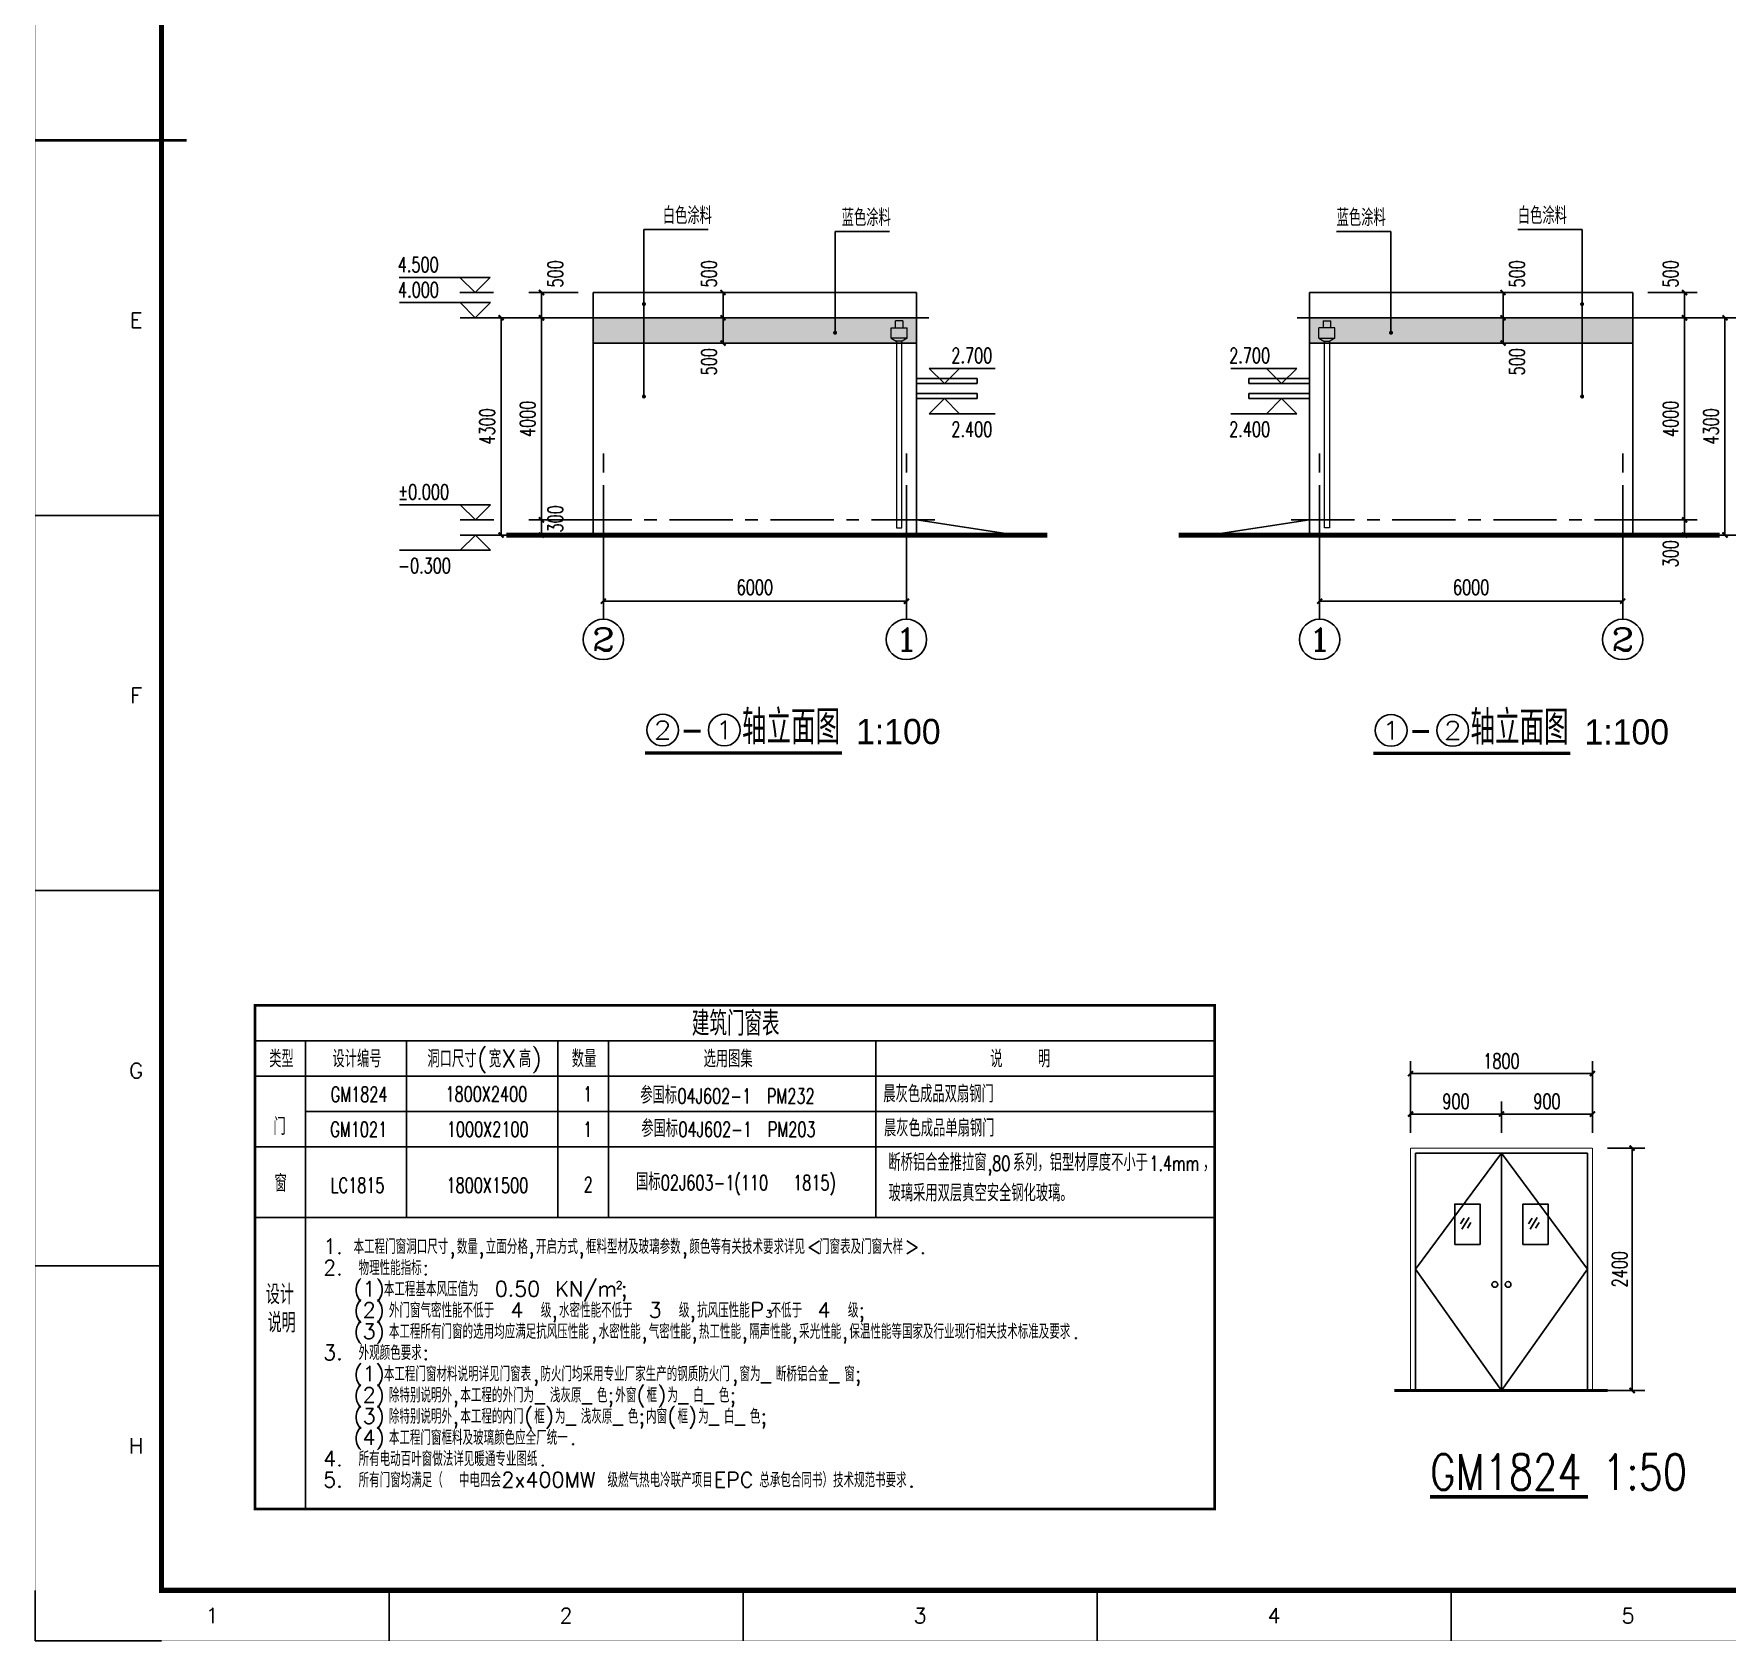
# Model space of a CAD drawing. Header units: millimetres. Extents: x 528985 to 634035, y -152849 to 423.
# Drawn here: x 537672 to 571196, y -152829 to -121016 of the extents above; entities that cross this region are included whole.
import ezdxf
from ezdxf.enums import TextEntityAlignment as Align

# ---------------------------------------------------------------- set-up
doc = ezdxf.new("R2010")
doc.units = ezdxf.units.MM
doc.header["$LTSCALE"] = 1000
doc.linetypes.add('CENTER', pattern=[2, 1.25, -0.25, 0.25, -0.25])
for name, color, linetype in [('3T_WOOD', 21, 'Continuous'), ('AXIS', 3, 'Continuous'), ('AXIS_TEXT', 7, 'Continuous'), ('D', 2, 'Continuous'), ('DIM_ELEV', 3, 'Continuous'), ('DIM_LEAD', 3, 'Continuous'), ('DIM_SYMB', 3, 'Continuous'), ('DOTE', 1, 'CENTER'), ('E_WINDOW', 4, 'Continuous'), ('LATRINE', 6, 'Continuous'), ('PUB_DIM', 3, 'Continuous'), ('PUB_TAB', 7, 'Continuous'), ('PUB_TEXT', 7, 'Continuous'), ('TEXT', 7, 'Continuous'), ('txt', 2, 'Continuous'), ('WALL', 141, 'Continuous'), ('填充', 8, 'Continuous')]:
    doc.layers.add(name, color=color, linetype=linetype)
doc.layers.add('常规模型', color=3, linetype='Continuous', lineweight=18)
doc.styles.add('_HZTXT', font='txt.shx', dxfattribs={"width": 0.8, "bigfont": 'HZTXT.shx'})
doc.styles.add('_TCH_AXIS', font='COMPLEX', dxfattribs={"bigfont": 'GBCBIG'})
doc.styles.add('_TCH_DIM', font='SIMPLEX', dxfattribs={"bigfont": 'GBCBIG'})
doc.styles.add('_TCH_DIM_T3', font='SIMPLEX', dxfattribs={"width": 0.705882, "bigfont": 'GBCBIG'})
doc.styles.add('_TCH_WDTABLE', font='SIMPLEX', dxfattribs={"bigfont": 'GBCBIG'})
doc.styles.add('gedi', font='geditxt.shx', dxfattribs={"width": 0.8, "bigfont": 'hz.shx'})
doc.styles.add('HZTXT', font='haiwenrs.shx', dxfattribs={"bigfont": 'haiwenhz.shx'})
doc.styles.get("Standard").update_dxf_attribs({"font": 'txt', "bigfont": 'gbcbig.shx'})
doc.dimstyles.new('_TCH_ARCH&&100', dxfattribs={"dimtxt": 297.5, "dimasz": 100, "dimexe": 250, "dimexo": 300, "dimgap": 126.25, "dimtad": 1, "dimdec": 0, "dimzin": 0, "dimdsep": 46, "dimtxsty": '_TCH_DIM_T3', "dimblk": 'ARCHTICK', "dimcen": 0.09, "dimclrt": 7, "dimazin": 2, "dimtfac": 1, "dimtdec": 0, "dimtix": 1, "dimtmove": 2, "dimatfit": 3, "dimfxl": 0, "dimtolj": 1, "dimtzin": 0, "dimarcsym": 0})
doc.dimstyles.new('_TCH_ARCH&&50', dxfattribs={"dimtxt": 148.75, "dimasz": 50, "dimexe": 125, "dimexo": 150, "dimgap": 50, "dimtad": 1, "dimdec": 0, "dimzin": 0, "dimdsep": 46, "dimtxsty": '_TCH_DIM_T3', "dimblk": 'ARCHTICK', "dimcen": 0.09, "dimclrt": 7, "dimazin": 2, "dimtfac": 1, "dimtdec": 0, "dimtix": 1, "dimtmove": 2, "dimatfit": 3, "dimfxl": 0, "dimtolj": 1, "dimtzin": 0, "dimarcsym": 0})

# ---------------------------------------------------------------- blocks, each defined once
blk = doc.blocks.new('GEDI_WK_A1')
at = {"color": 3}
for p, q in [((25, 297), (0, 297)), ((25, 222.75), (0, 222.75)), ((25, 148.5), (0, 148.5)), ((25, 74.25), (0, 74.25)), ((0, 0), (0, 10)), ((70.08, 0), (70.08, 10)), ((140.17, 0), (140.17, 10)), ((210.25, 0), (210.25, 10)), ((280.33, 0), (280.33, 10)), ((25, 0), (0, 0))]:
    blk.add_line(p, q, dxfattribs=at)
for points, const_width in [([(0, 0), (841, 0), (841, 594), (0, 594)], 0.1), ([(25, 10), (831, 10), (831, 584), (25, 584)], 1)]:
    blk.add_lwpolyline(points, close=True, dxfattribs=dict(at, const_width=const_width))
at = {"color": 3, "const_width": 0.5}
blk.add_lwpolyline([(30, 297), (0, 297)], dxfattribs=at)
at = {"color": 3}
for s, p in [('E', (20, 259.88)), ('F', (20, 185.62)), ('G', (20, 111.38)), ('H', (20, 37.12))]:
    blk.add_text(s, height=3, dxfattribs=at).set_placement(p, align=Align.CENTER)
for s, p in [('1', (35.04, 5)), ('2', (105.12, 5)), ('3', (175.21, 5)), ('4', (245.29, 5)), ('5', (315.38, 5))]:
    blk.add_text(s, height=3, dxfattribs=at).set_placement(p, align=Align.MIDDLE)
blk = doc.blocks.new('_ArchTick')
at = {"color": 0, "linetype": 'ByBlock', "const_width": 0.4}
blk.add_lwpolyline([(-0.5, -0.5), (0.5, 0.5)], dxfattribs=at)
blk = doc.blocks.new('*D116')
at = {"layer": 'DEFPOINTS', "color": 0}
for p in [(1962, 2432), (2355, 2432), (1962, 32)]:
    blk.add_point(p, dxfattribs=at)
at = {"layer": 'PUB_DIM', "color": 0, "lineweight": -2}
for p, q in [((2112, 2432), (2480, 2432)), ((2355, 32), (2355, 2432)), ((2112, 32), (2480, 32))]:
    blk.add_line(p, q, dxfattribs=at)
at = {"layer": 'PUB_DIM', "color": 0, "lineweight": -2, "xscale": 50, "yscale": 50, "zscale": 50}
for p, rotation in [((2355, 2432), 90), ((2355, 32), 270)]:
    blk.add_blockref('_ArchTick', p, dxfattribs=dict(at, rotation=rotation))
at = {"layer": 'PUB_DIM', "color": 7, "insert": (2231, 1232), "char_height": 148.8, "attachment_point": 5, "rotation": 90, "style": '_TCH_DIM_T3'}
blk.add_mtext('\\A1;2400', dxfattribs=at)
blk = doc.blocks.new('*D117')
at = {"layer": 'DEFPOINTS', "color": 0}
for p in [(1062, 2768), (162, 2432), (1062, 2432)]:
    blk.add_point(p, dxfattribs=at)
at = {"layer": 'PUB_DIM', "color": 0, "lineweight": -2}
for p, q in [((162, 2582), (162, 2893)), ((1062, 2582), (1062, 2893)), ((162, 2768), (1062, 2768))]:
    blk.add_line(p, q, dxfattribs=at)
at = {"layer": 'PUB_DIM', "color": 0, "lineweight": -2, "xscale": 50, "yscale": 50, "zscale": 50, "rotation": 180}
blk.add_blockref('_ArchTick', (162, 2768), dxfattribs=at)
at = {"layer": 'PUB_DIM', "color": 0, "lineweight": -2, "xscale": 50, "yscale": 50, "zscale": 50}
blk.add_blockref('_ArchTick', (1062, 2768), dxfattribs=at)
at = {"layer": 'PUB_DIM', "color": 7, "insert": (612, 2893), "char_height": 148.8, "attachment_point": 5, "style": '_TCH_DIM_T3'}
blk.add_mtext('\\A1;900', dxfattribs=at)
blk = doc.blocks.new('*D118')
at = {"layer": 'DEFPOINTS', "color": 0}
for p in [(1962, 2768), (1062, 2432), (1962, 2432)]:
    blk.add_point(p, dxfattribs=at)
at = {"layer": 'PUB_DIM', "color": 0, "lineweight": -2}
for p, q in [((1062, 2582), (1062, 2893)), ((1962, 2582), (1962, 2893)), ((1062, 2768), (1962, 2768))]:
    blk.add_line(p, q, dxfattribs=at)
at = {"layer": 'PUB_DIM', "color": 0, "lineweight": -2, "xscale": 50, "yscale": 50, "zscale": 50, "rotation": 180}
blk.add_blockref('_ArchTick', (1062, 2768), dxfattribs=at)
at = {"layer": 'PUB_DIM', "color": 0, "lineweight": -2, "xscale": 50, "yscale": 50, "zscale": 50}
blk.add_blockref('_ArchTick', (1962, 2768), dxfattribs=at)
at = {"layer": 'PUB_DIM', "color": 7, "insert": (1512, 2893), "char_height": 148.8, "attachment_point": 5, "style": '_TCH_DIM_T3'}
blk.add_mtext('\\A1;900', dxfattribs=at)
blk = doc.blocks.new('*D119')
at = {"layer": 'DEFPOINTS', "color": 0}
for p in [(1962, 3168), (162, 2653), (1962, 2653)]:
    blk.add_point(p, dxfattribs=at)
at = {"layer": 'PUB_DIM', "color": 0, "lineweight": -2}
for p, q in [((162, 2803), (162, 3293)), ((1962, 2803), (1962, 3293)), ((162, 3168), (1962, 3168))]:
    blk.add_line(p, q, dxfattribs=at)
at = {"layer": 'PUB_DIM', "color": 0, "lineweight": -2, "xscale": 50, "yscale": 50, "zscale": 50, "rotation": 180}
blk.add_blockref('_ArchTick', (162, 3168), dxfattribs=at)
at = {"layer": 'PUB_DIM', "color": 0, "lineweight": -2, "xscale": 50, "yscale": 50, "zscale": 50}
blk.add_blockref('_ArchTick', (1962, 3168), dxfattribs=at)
at = {"layer": 'PUB_DIM', "color": 7, "insert": (1062, 3293), "char_height": 148.8, "attachment_point": 5, "style": '_TCH_DIM_T3'}
blk.add_mtext('\\A1;1800', dxfattribs=at)
blk = doc.blocks.new('A$C2A62706D')
at = {"layer": 'PUB_TAB', "color": 7, "const_width": 25}
blk.add_lwpolyline([(12, 12), (9512, 12), (9512, 4997), (12, 4997)], close=True, dxfattribs=at)
at = {"layer": 'PUB_TAB', "color": 7}
for points in [[(12, 4647), (9512, 4647)], [(512, 4647), (512, 12)], [(1512, 4647), (1512, 2897)], [(3012, 4647), (3012, 2897)], [(3512, 4647), (3512, 2897)], [(6157, 4647), (6157, 2897)], [(12, 4297), (9512, 4297)], [(512, 3947), (9512, 3947)], [(512, 3947), (9512, 3947)], [(512, 3947), (9512, 3947)], [(512, 3947), (9512, 3947)], [(12, 3597), (9512, 3597)], [(512, 3597), (9512, 3597)], [(512, 3597), (9512, 3597)], [(12, 2897), (9512, 2897)], [(12, 2897), (9512, 2897)], [(512, 2897), (9512, 2897)], [(512, 2897), (9512, 2897)], [(512, 2897), (9512, 2897)]]:
    blk.add_lwpolyline(points, dxfattribs=at)
for s, height, p in [('1.', 150, (688, 2537)), ('本工程门窗洞口尺寸', 144.7, (988, 2537)), ('数量', 144.7, (2011, 2537)), ('立面分格', 144.7, (2297, 2537)), ('开启方式', 144.7, (2793, 2537)), ('框料型材及玻璃参数', 144.7, (3289, 2537)), ('颜色等有关技术要求详见', 144.68, (4312, 2537)), ('门窗表及门窗大样', 144.7, (5596, 2537)), (',', 150, (1936, 2537)), (',', 150, (2222, 2537)), (',', 150, (2718, 2537)), (',', 150, (3214, 2537)), (',', 150, (4237, 2537)), ('<', 150, (5471, 2537)), ('>.', 150, (6438, 2537)), ('2.', 150, (688, 2327)), ('物理性能指标', 144.7, (1038, 2327)), (':', 150, (1670, 2327)), ('(1)', 150, (988, 2117)), ('本工程基本风压值为', 144.7, (1288, 2117)), ('0.50', 150, (2386, 2117)), ('KN/m', 150, (2986, 2117)), ('2', 75, (3586, 2192)), (';', 150, (3636, 2117)), ('(2)', 150, (988, 1907)), ('外门窗气密性能不低于', 144.7, (1338, 1907)), ('4', 150, (2542, 1907)), ('级', 145, (2842, 1907)), ('水密性能不低于', 144.7, (3022, 1907)), ('3', 150, (3909, 1907)), ('级', 145, (4209, 1907)), ('抗风压性能', 144.7, (4389, 1907)), ('P', 150, (4916, 1907)), ('不低于', 144.7, (5116, 1907)), ('4', 150, (5582, 1907)), ('级', 145, (5882, 1907)), ('(3)', 150, (988, 1697)), ('本工程所有门窗的选用均应满足抗风压性能', 144.68, (1338, 1697)), (',', 150, (2947, 1907)), ('水密性能', 144.7, (3414, 1697)), ('气密性能', 144.7, (3911, 1697)), (',', 150, (4314, 1907)), ('热工性能', 144.7, (4407, 1697)), ('隔声性能', 144.7, (4903, 1697)), ('3', 75, (5066, 1907)), ('采光性能', 144.7, (5399, 1697)), ('保温性能等国家及行业现行相关技术标准及要求', 144.68, (5896, 1697)), (';', 150, (5987, 1907)), (',', 150, (3339, 1697)), (',', 150, (3836, 1697)), (',', 150, (4332, 1697)), (',', 150, (4828, 1697)), (',', 150, (5324, 1697)), (',', 150, (5821, 1697)), ('.', 150, (8107, 1697)), ('3.', 150, (688, 1487)), ('外观颜色要求', 144.7, (1038, 1487)), (':', 150, (1670, 1487)), ('(1)', 150, (988, 1277)), ('本工程门窗材料说明详见门窗表', 144.68, (1288, 1277)), ('防火门均采用专业厂家生产的钢质防火门', 144.68, (2838, 1277)), ('窗为', 144.7, (4809, 1277)), ('断桥铝合金', 144.7, (5169, 1277)), ('窗', 145, (5846, 1277)), (';', 150, (5951, 1277)), ('(2)', 150, (988, 1067)), ('除特别说明外', 144.7, (1338, 1067)), ('本工程的外门为', 144.7, (2045, 1067)), (',', 150, (2763, 1277)), ('浅灰原', 144.7, (2932, 1067)), ('色', 145, (3398, 1067)), ('外窗', 144.7, (3579, 1067)), ('(', 150, (3789, 1067)), ('框', 145, (3889, 1067)), (')', 150, (3995, 1067)), ('为', 145, (4095, 1067)), ('白', 145, (4350, 1067)), ('色', 145, (4605, 1067)), (',', 150, (4734, 1277)), ('_', 150, (5019, 1277)), ('_', 150, (5696, 1277)), ('(3)', 150, (988, 857)), ('除特别说明外', 144.7, (1338, 857)), (',', 150, (1970, 1067)), ('本工程的内门', 144.7, (2045, 857)), ('(', 150, (2677, 857)), ('框', 145, (2777, 857)), ('_', 150, (2782, 1067)), (')', 150, (2882, 857)), ('为', 145, (2982, 857)), ('浅灰原', 144.7, (3238, 857)), ('_', 150, (3248, 1067)), (';', 150, (3504, 1067)), ('色', 145, (3704, 857)), ('内窗', 144.7, (3884, 857)), ('(', 150, (4095, 857)), ('框', 145, (4195, 857)), ('_', 150, (4200, 1067)), (')', 150, (4300, 857)), ('为', 145, (4400, 857)), ('_', 150, (4455, 1067)), ('白', 145, (4655, 857)), (';', 150, (4711, 1067)), ('色', 145, (4911, 857)), (',', 150, (1970, 857)), ('_', 150, (3088, 857)), ('_', 150, (3554, 857)), (';', 150, (3809, 857)), ('_', 150, (4505, 857)), ('_', 150, (4761, 857)), (';', 150, (5016, 857)), ('(4)', 150, (988, 647)), ('本工程门窗框料及玻璃颜色应全厂统一', 144.68, (1338, 647)), ('4.', 150, (688, 437)), ('所有电动百叶窗做法详见暖通专业图纸', 144.68, (1038, 437)), ('.', 150, (3129, 647)), ('5.', 150, (688, 227)), ('所有门窗均满足（', 144.7, (1038, 227)), ('中电四会', 144.7, (2031, 227)), ('2x400MW', 150, (2452, 227)), ('.', 150, (2829, 437)), ('级燃气热电冷联产项目', 144.7, (3502, 227)), ('EPC', 150, (4555, 227)), ('总承包合同书）技术规范书要求', 144.68, (5005, 227)), ('.', 150, (6480, 227))]:
    blk.add_text(s, height=height).set_placement(p)
for s, height, p in [('建筑门窗表', 241.1, (4337, 4697)), ('类型', 168.8, (153, 4384)), ('设计编号', 168.8, (779, 4384)), ('洞口尺寸', 168.8, (1719, 4384)), ('(', 175, (2210, 4384)), ('宽', 169, (2327, 4384)), ('X', 175, (2450, 4384)), ('高', 169, (2625, 4384)), (')', 175, (2748, 4384)), ('数量', 168.8, (3149, 4384)), ('选用图集', 168.8, (4453, 4384)), ('说', 169, (7290, 4384)), ('明', 169, (7763, 4384)), ('设计', 192.9, (120, 2040)), ('说明', 192.9, (138, 1760))]:
    blk.add_text(s, height=height, dxfattribs=at).set_placement(p)
at = {"layer": 'PUB_TAB', "color": 2, "style": '_TCH_WDTABLE', "width": 0.705882}
for s, p in [('GM1824', (762, 4042)), ('GM1021', (758, 3695)), ('LC1815', (763, 3143))]:
    blk.add_text(s, height=148.8, dxfattribs=at).set_placement(p)
at = {"layer": 'PUB_TAB', "style": '_TCH_WDTABLE', "width": 0.705882}
for s, height, p in [('1800X2400', 148.8, (1898, 4045)), ('1', 149, (3261, 4045)), ('04J602-1', 148.8, (4195, 4025)), ('PM232', 148.8, (5080, 4025)), ('1000X2100', 148.8, (1911, 3697)), ('1', 149, (3261, 3695)), ('04J602-1', 148.8, (4204, 3695)), ('PM203', 148.8, (5089, 3695)), (',80', 148.8, (7265, 3359)), ('1.4mm', 148.8, (8866, 3359)), ('1800X1500', 148.8, (1908, 3143)), ('2', 149, (3266, 3149))]:
    blk.add_text(s, height=height, dxfattribs=at).set_placement(p)
at = {"layer": 'PUB_TAB', "style": '_TCH_WDTABLE'}
for s, height, p in [('参国标', 168.8, (3826, 4025)), ('晨灰色成品双扇钢门', 168.8, (6232, 4037)), ('门', 169, (195, 3715)), ('参国标', 168.8, (3836, 3695)), ('晨灰色成品单扇钢门', 168.8, (6239, 3699)), ('断桥铝合金推拉窗', 168.8, (6282, 3359)), ('系列，铝型材厚度不小于', 168.79, (7515, 3359)), ('，', 169, (9396, 3359)), ('窗', 169, (206, 3153)), ('玻璃采用双层真空安全钢化玻璃。', 168.79, (6284, 3057))]:
    blk.add_text(s, height=height, dxfattribs=at).set_placement(p)
at = {"layer": 'TEXT', "style": '_TCH_DIM'}
blk.add_text('国标', height=168.8, dxfattribs=at).set_placement((3784, 3168))
at = {"layer": 'TEXT', "style": '_TCH_DIM', "width": 0.705882}
for s, height, p in [('02J603-1(110', 148.75, (4030, 3168)), ('1815)', 148.8, (5340, 3168))]:
    blk.add_text(s, height=height, dxfattribs=at).set_placement(p)
blk = doc.blocks.new('*D36')
at = {"layer": 'DEFPOINTS', "color": 0}
for p in [(566019, -126636), (566759, -126636), (566019, -127136)]:
    blk.add_point(p, dxfattribs=at)
at = {"layer": 'PUB_DIM', "color": 0, "lineweight": -2}
for p, q in [((566319, -126636), (567009, -126636)), ((566759, -127136), (566759, -126636)), ((566319, -127136), (567009, -127136))]:
    blk.add_line(p, q, dxfattribs=at)
at = {"layer": 'PUB_DIM', "color": 0, "lineweight": -2, "xscale": 100, "yscale": 100, "zscale": 100}
for p, rotation in [((566759, -126636), 90), ((566759, -127136), 270)]:
    blk.add_blockref('_ArchTick', p, dxfattribs=dict(at, rotation=rotation))
at = {"layer": 'PUB_DIM', "color": 7, "insert": (567034, -127506), "char_height": 297.5, "attachment_point": 5, "rotation": 90, "style": '_TCH_DIM_T3'}
blk.add_mtext('\\A1;500', dxfattribs=at)
blk = doc.blocks.new('*D37')
at = {"layer": 'DEFPOINTS', "color": 0}
for p in [(566019, -126136), (566759, -126136), (566019, -126636)]:
    blk.add_point(p, dxfattribs=at)
at = {"layer": 'PUB_DIM', "color": 0, "lineweight": -2}
for p, q in [((566319, -126136), (567009, -126136)), ((566759, -126636), (566759, -126136)), ((566319, -126636), (567009, -126636))]:
    blk.add_line(p, q, dxfattribs=at)
at = {"layer": 'PUB_DIM', "color": 0, "lineweight": -2, "xscale": 100, "yscale": 100, "zscale": 100}
for p, rotation in [((566759, -126136), 90), ((566759, -126636), 270)]:
    blk.add_blockref('_ArchTick', p, dxfattribs=dict(at, rotation=rotation))
at = {"layer": 'PUB_DIM', "color": 7, "insert": (567034, -125766), "char_height": 297.5, "attachment_point": 5, "rotation": 90, "style": '_TCH_DIM_T3'}
blk.add_mtext('\\A1;500', dxfattribs=at)
blk = doc.blocks.new('*D38')
at = {"layer": 'DEFPOINTS', "color": 0}
for p in [(569719, -126636), (571153, -126636), (569719, -130936)]:
    blk.add_point(p, dxfattribs=at)
at = {"layer": 'PUB_DIM', "color": 0, "lineweight": -2}
for p, q in [((570019, -126636), (571403, -126636)), ((571153, -130936), (571153, -126636)), ((570019, -130936), (571403, -130936))]:
    blk.add_line(p, q, dxfattribs=at)
at = {"layer": 'PUB_DIM', "color": 0, "lineweight": -2, "xscale": 100, "yscale": 100, "zscale": 100}
for p, rotation in [((571153, -126636), 90), ((571153, -130936), 270)]:
    blk.add_blockref('_ArchTick', p, dxfattribs=dict(at, rotation=rotation))
at = {"layer": 'PUB_DIM', "color": 7, "insert": (570878, -128786), "char_height": 297.5, "attachment_point": 5, "rotation": 90, "style": '_TCH_DIM_T3'}
blk.add_mtext('\\A1;4300', dxfattribs=at)
blk = doc.blocks.new('*D39')
at = {"layer": 'DEFPOINTS', "color": 0}
for p in [(569328, -126136), (570353, -126136), (569328, -126636)]:
    blk.add_point(p, dxfattribs=at)
at = {"layer": 'PUB_DIM', "color": 0, "lineweight": -2}
for p, q in [((569628, -126136), (570603, -126136)), ((570353, -126636), (570353, -126136)), ((569628, -126636), (570603, -126636))]:
    blk.add_line(p, q, dxfattribs=at)
at = {"layer": 'PUB_DIM', "color": 0, "lineweight": -2, "xscale": 100, "yscale": 100, "zscale": 100}
for p, rotation in [((570353, -126136), 90), ((570353, -126636), 270)]:
    blk.add_blockref('_ArchTick', p, dxfattribs=dict(at, rotation=rotation))
at = {"layer": 'PUB_DIM', "color": 7, "insert": (570078, -125766), "char_height": 297.5, "attachment_point": 5, "rotation": 90, "style": '_TCH_DIM_T3'}
blk.add_mtext('\\A1;500', dxfattribs=at)
blk = doc.blocks.new('*D40')
at = {"layer": 'DEFPOINTS', "color": 0}
for p in [(569328, -126636), (570353, -126636), (569328, -130636)]:
    blk.add_point(p, dxfattribs=at)
at = {"layer": 'PUB_DIM', "color": 0, "lineweight": -2}
for p, q in [((569628, -126636), (570603, -126636)), ((570353, -130636), (570353, -126636)), ((569628, -130636), (570603, -130636))]:
    blk.add_line(p, q, dxfattribs=at)
at = {"layer": 'PUB_DIM', "color": 0, "lineweight": -2, "xscale": 100, "yscale": 100, "zscale": 100}
for p, rotation in [((570353, -126636), 90), ((570353, -130636), 270)]:
    blk.add_blockref('_ArchTick', p, dxfattribs=dict(at, rotation=rotation))
at = {"layer": 'PUB_DIM', "color": 7, "insert": (570078, -128636), "char_height": 297.5, "attachment_point": 5, "rotation": 90, "style": '_TCH_DIM_T3'}
blk.add_mtext('\\A1;4000', dxfattribs=at)
blk = doc.blocks.new('*D41')
at = {"layer": 'DEFPOINTS', "color": 0}
for p in [(569328, -130636), (570353, -130636), (569328, -130936)]:
    blk.add_point(p, dxfattribs=at)
at = {"layer": 'PUB_DIM', "color": 0, "lineweight": -2}
for p, q in [((569628, -130636), (570603, -130636)), ((570353, -130936), (570353, -130636)), ((569628, -130936), (570603, -130936))]:
    blk.add_line(p, q, dxfattribs=at)
at = {"layer": 'PUB_DIM', "color": 0, "lineweight": -2, "xscale": 100, "yscale": 100, "zscale": 100}
for p, rotation in [((570353, -130636), 90), ((570353, -130936), 270)]:
    blk.add_blockref('_ArchTick', p, dxfattribs=dict(at, rotation=rotation))
at = {"layer": 'PUB_DIM', "color": 7, "insert": (570078, -131306), "char_height": 297.5, "attachment_point": 5, "rotation": 90, "style": '_TCH_DIM_T3'}
blk.add_mtext('\\A1;300', dxfattribs=at)
blk = doc.blocks.new('*D42')
at = {"layer": 'DEFPOINTS', "color": 0}
for p in [(563128, -131375), (569128, -131375), (569128, -132245)]:
    blk.add_point(p, dxfattribs=at)
at = {"layer": 'PUB_DIM', "color": 0, "lineweight": -2}
for p, q in [((563128, -131675), (563128, -132495)), ((569128, -131675), (569128, -132495)), ((563128, -132245), (569128, -132245))]:
    blk.add_line(p, q, dxfattribs=at)
at = {"layer": 'PUB_DIM', "color": 0, "lineweight": -2, "xscale": 100, "yscale": 100, "zscale": 100, "rotation": 180}
blk.add_blockref('_ArchTick', (563128, -132245), dxfattribs=at)
at = {"layer": 'PUB_DIM', "color": 0, "lineweight": -2, "xscale": 100, "yscale": 100, "zscale": 100}
blk.add_blockref('_ArchTick', (569128, -132245), dxfattribs=at)
at = {"layer": 'PUB_DIM', "color": 7, "insert": (566128, -131970), "char_height": 297.5, "attachment_point": 5, "style": '_TCH_DIM_T3'}
blk.add_mtext('\\A1;6000', dxfattribs=at)
blk = doc.blocks.new('*D43')
at = {"layer": 'DEFPOINTS', "color": 0}
for p in [(551316, -126636), (552056, -126636), (552056, -127136)]:
    blk.add_point(p, dxfattribs=at)
at = {"layer": 'PUB_DIM', "color": 0, "lineweight": -2}
for p, q in [((551756, -126636), (551066, -126636)), ((551316, -127136), (551316, -126636)), ((551756, -127136), (551066, -127136))]:
    blk.add_line(p, q, dxfattribs=at)
at = {"layer": 'PUB_DIM', "color": 0, "lineweight": -2, "xscale": 100, "yscale": 100, "zscale": 100}
for p, rotation in [((551316, -126636), 90), ((551316, -127136), 270)]:
    blk.add_blockref('_ArchTick', p, dxfattribs=dict(at, rotation=rotation))
at = {"layer": 'PUB_DIM', "color": 7, "insert": (551041, -127506), "char_height": 297.5, "attachment_point": 5, "rotation": 90, "style": '_TCH_DIM_T3'}
blk.add_mtext('\\A1;500', dxfattribs=at)
blk = doc.blocks.new('*D44')
at = {"layer": 'DEFPOINTS', "color": 0}
for p in [(551316, -126136), (552056, -126136), (552056, -126636)]:
    blk.add_point(p, dxfattribs=at)
at = {"layer": 'PUB_DIM', "color": 0, "lineweight": -2}
for p, q in [((551756, -126136), (551066, -126136)), ((551316, -126636), (551316, -126136)), ((551756, -126636), (551066, -126636))]:
    blk.add_line(p, q, dxfattribs=at)
at = {"layer": 'PUB_DIM', "color": 0, "lineweight": -2, "xscale": 100, "yscale": 100, "zscale": 100}
for p, rotation in [((551316, -126136), 90), ((551316, -126636), 270)]:
    blk.add_blockref('_ArchTick', p, dxfattribs=dict(at, rotation=rotation))
at = {"layer": 'PUB_DIM', "color": 7, "insert": (551041, -125766), "char_height": 297.5, "attachment_point": 5, "rotation": 90, "style": '_TCH_DIM_T3'}
blk.add_mtext('\\A1;500', dxfattribs=at)
blk = doc.blocks.new('*D59')
at = {"layer": 'DEFPOINTS', "color": 0}
for p in [(546922, -126636), (548356, -126636), (548356, -130936)]:
    blk.add_point(p, dxfattribs=at)
at = {"layer": 'PUB_DIM', "color": 0, "lineweight": -2}
for p, q in [((548056, -126636), (546672, -126636)), ((546922, -130936), (546922, -126636)), ((548056, -130936), (546672, -130936))]:
    blk.add_line(p, q, dxfattribs=at)
at = {"layer": 'PUB_DIM', "color": 0, "lineweight": -2, "xscale": 100, "yscale": 100, "zscale": 100}
for p, rotation in [((546922, -126636), 90), ((546922, -130936), 270)]:
    blk.add_blockref('_ArchTick', p, dxfattribs=dict(at, rotation=rotation))
at = {"layer": 'PUB_DIM', "color": 7, "insert": (546647, -128786), "char_height": 297.5, "attachment_point": 5, "rotation": 90, "style": '_TCH_DIM_T3'}
blk.add_mtext('\\A1;4300', dxfattribs=at)
blk = doc.blocks.new('*D60')
at = {"layer": 'DEFPOINTS', "color": 0}
for p in [(547722, -126136), (548747, -126136), (548747, -126636)]:
    blk.add_point(p, dxfattribs=at)
at = {"layer": 'PUB_DIM', "color": 0, "lineweight": -2}
for p, q in [((548447, -126136), (547472, -126136)), ((547722, -126636), (547722, -126136)), ((548447, -126636), (547472, -126636))]:
    blk.add_line(p, q, dxfattribs=at)
at = {"layer": 'PUB_DIM', "color": 0, "lineweight": -2, "xscale": 100, "yscale": 100, "zscale": 100}
for p, rotation in [((547722, -126136), 90), ((547722, -126636), 270)]:
    blk.add_blockref('_ArchTick', p, dxfattribs=dict(at, rotation=rotation))
at = {"layer": 'PUB_DIM', "color": 7, "insert": (547997, -125766), "char_height": 297.5, "attachment_point": 5, "rotation": 90, "style": '_TCH_DIM_T3'}
blk.add_mtext('\\A1;500', dxfattribs=at)
blk = doc.blocks.new('*D61')
at = {"layer": 'DEFPOINTS', "color": 0}
for p in [(547722, -126636), (548747, -126636), (548747, -130636)]:
    blk.add_point(p, dxfattribs=at)
at = {"layer": 'PUB_DIM', "color": 0, "lineweight": -2}
for p, q in [((548447, -126636), (547472, -126636)), ((547722, -130636), (547722, -126636)), ((548447, -130636), (547472, -130636))]:
    blk.add_line(p, q, dxfattribs=at)
at = {"layer": 'PUB_DIM', "color": 0, "lineweight": -2, "xscale": 100, "yscale": 100, "zscale": 100}
for p, rotation in [((547722, -126636), 90), ((547722, -130636), 270)]:
    blk.add_blockref('_ArchTick', p, dxfattribs=dict(at, rotation=rotation))
at = {"layer": 'PUB_DIM', "color": 7, "insert": (547447, -128636), "char_height": 297.5, "attachment_point": 5, "rotation": 90, "style": '_TCH_DIM_T3'}
blk.add_mtext('\\A1;4000', dxfattribs=at)
blk = doc.blocks.new('*D62')
at = {"layer": 'DEFPOINTS', "color": 0}
for p in [(547722, -130636), (548747, -130636), (548747, -130936)]:
    blk.add_point(p, dxfattribs=at)
at = {"layer": 'PUB_DIM', "color": 0, "lineweight": -2}
for p, q in [((548447, -130636), (547472, -130636)), ((547722, -130936), (547722, -130636)), ((548447, -130936), (547472, -130936))]:
    blk.add_line(p, q, dxfattribs=at)
at = {"layer": 'PUB_DIM', "color": 0, "lineweight": -2, "xscale": 100, "yscale": 100, "zscale": 100}
for p, rotation in [((547722, -130636), 90), ((547722, -130936), 270)]:
    blk.add_blockref('_ArchTick', p, dxfattribs=dict(at, rotation=rotation))
at = {"layer": 'PUB_DIM', "color": 7, "insert": (547997, -130616), "char_height": 297.5, "attachment_point": 5, "rotation": 90, "style": '_TCH_DIM_T3'}
blk.add_mtext('\\A1;300', dxfattribs=at)
blk = doc.blocks.new('*D63')
at = {"layer": 'DEFPOINTS', "color": 0}
for p in [(548947, -131375), (554947, -131375), (554947, -132245)]:
    blk.add_point(p, dxfattribs=at)
at = {"layer": 'PUB_DIM', "color": 0, "lineweight": -2}
for p, q in [((548947, -131675), (548947, -132495)), ((554947, -131675), (554947, -132495)), ((548947, -132245), (554947, -132245))]:
    blk.add_line(p, q, dxfattribs=at)
at = {"layer": 'PUB_DIM', "color": 0, "lineweight": -2, "xscale": 100, "yscale": 100, "zscale": 100, "rotation": 180}
blk.add_blockref('_ArchTick', (548947, -132245), dxfattribs=at)
at = {"layer": 'PUB_DIM', "color": 0, "lineweight": -2, "xscale": 100, "yscale": 100, "zscale": 100}
blk.add_blockref('_ArchTick', (554947, -132245), dxfattribs=at)
at = {"layer": 'PUB_DIM', "color": 7, "insert": (551947, -131970), "char_height": 297.5, "attachment_point": 5, "style": '_TCH_DIM_T3'}
blk.add_mtext('\\A1;6000', dxfattribs=at)
blk = doc.blocks.new('A$C61024A48')
for p, q in [((691.9, 1738.3), (655.9, 1680.7)), ((742.3, 1743.1), (670.3, 1627.9)), ((760.1, 1695.7), (724.1, 1638.1)), ((1366.2, 1738.3), (1330.2, 1680.7)), ((1416.6, 1743.1), (1344.6, 1627.9)), ((1434.4, 1695.7), (1398.4, 1638.1))]:
    blk.add_line(p, q)
at = {"const_width": 30}
blk.add_lwpolyline([(0, 32.1), (2111.8, 32.1)], dxfattribs=at)
at = {"layer": 'E_WINDOW'}
for p, q in [((211.8, 2382.1), (1911.8, 2382.1)), ((211.8, 32.1), (211.8, 2382.1)), ((1061.8, 2382.1), (1061.8, 32.1)), ((1911.8, 2382.1), (1911.8, 32.1))]:
    blk.add_line(p, q, dxfattribs=at)
at = {"layer": 'E_WINDOW', "const_width": 10}
for points in [[(161.8, 2432.1), (1961.8, 2432.1)], [(161.8, 32.1), (161.8, 2432.1)], [(1961.8, 2432.1), (1961.8, 32.1)]]:
    blk.add_lwpolyline(points, dxfattribs=at)
at = {"layer": 'E_WINDOW'}
for centre in [(996.1, 1082.1), (1127.5, 1082.1)]:
    blk.add_circle(centre, 28.4, dxfattribs=at)
at = {"layer": 'LATRINE'}
for points in [[(599.6, 1477.5), (849.6, 1477.5), (849.6, 1877.5), (599.6, 1877.5)], [(1273.9, 1477.5), (1523.9, 1477.5), (1523.9, 1877.5), (1273.9, 1877.5)]]:
    blk.add_lwpolyline(points, close=True, dxfattribs=at)
at = {"layer": 'WALL', "color": 8}
for p, q in [((1061.8, 2382.1), (211.8, 1232.1)), ((1911.8, 1232.1), (1061.8, 2382.1)), ((211.8, 1232.1), (1061.8, 32.1)), ((1061.8, 32.1), (1911.8, 1232.1))]:
    blk.add_line(p, q, dxfattribs=at)
at = {"layer": 'PUB_DIM'}
for p1, p2, distance, text, picture, middle in [((161.8, 2653), (1961.8, 2653), 515.4, '1800', '*D119', (1061.8, 3292.8)), ((161.8, 2432.1), (1061.8, 2432.1), 336.3, '900', '*D117', (611.8, 2892.8)), ((1061.8, 2432.1), (1961.8, 2432.1), 336.3, '900', '*D118', (1511.8, 2892.8)), ((1961.8, 32.1), (1961.8, 2432.1), -393.7, '2400', '*D116', (2231.1, 1232.1))]:
    dim = blk.add_aligned_dim(p1=p1, p2=p2, distance=distance, text=text, dimstyle='_TCH_ARCH&&50', dxfattribs=at)
    dim.commit()
    dim.dimension.update_dxf_attribs({"geometry": picture, "text_midpoint": middle})

msp = doc.modelspace()

# ---------------------------------------------------------------- hatches: boundary and pattern name
at = {"layer": '填充'}
h = msp.add_hatch(dxfattribs=at)
h.set_pattern_fill('松散材料', color=256, scale=30, style=0)
h.set_pattern_definition([(0, (65771.22, 66544.953), (28.125, 56.25), [0, -56.25])])
h.paths.add_polyline_path([(555146.9, -127135.9), (555146.9, -126635.9), (548746.9, -126635.9), (548746.9, -127135.9)])
h = msp.add_hatch(dxfattribs=at)
h.set_pattern_fill('松散材料', color=256, scale=30, style=0)
h.set_pattern_definition([(180, (1052303.81, 66544.953), (-28.125, 56.25), [0, -56.25])])
h.paths.add_polyline_path([(562928.1, -127135.9), (562928.1, -126635.9), (569328.1, -126635.9), (569328.1, -127135.9)])

# ---------------------------------------------------------------- linework, layer by layer
at = {"layer": '3T_WOOD'}
for p, q in [((548746.9, -126635.9), (555146.9, -126635.9)), ((569328.1, -126635.9), (562928.1, -126635.9)), ((548746.9, -127135.9), (555146.9, -127135.9)), ((569328.1, -127135.9), (562928.1, -127135.9))]:
    msp.add_line(p, q, dxfattribs=at)
at = {"layer": 'AXIS'}
for p, q in [((548946.9, -130175.9), (548946.9, -132601.9)), ((554946.9, -130175.9), (554946.9, -132601.9)), ((563128.1, -130175.9), (563128.1, -132601.9)), ((569128.1, -130175.9), (569128.1, -132601.9))]:
    msp.add_line(p, q, dxfattribs=at)
for centre in [(548946.9, -133001.9), (554946.9, -133001.9), (563128.1, -133001.9), (569128.1, -133001.9)]:
    msp.add_circle(centre, 400, dxfattribs=at)
at = {"layer": 'D'}
for p, q in [((555146.9, -130635.9), (557128.7, -130935.9)), ((562928.1, -130635.9), (560946.3, -130935.9))]:
    msp.add_line(p, q, dxfattribs=at)
at = {"layer": 'DIM_ELEV'}
for p, q in [((555699.4, -127935.9), (555399.4, -127635.9)), ((555399.4, -127635.9), (556707.5, -127635.9)), ((555699.4, -127935.9), (555999.4, -127635.9)), ((562675.6, -127635.9), (561367.5, -127635.9)), ((562375.6, -127935.9), (562075.6, -127635.9)), ((562375.6, -127935.9), (562675.6, -127635.9)), ((555434, -127935.9), (555999.4, -127935.9)), ((562641, -127935.9), (562075.6, -127935.9)), ((555699.4, -128235.9), (555399.4, -128535.9)), ((555434, -128235.9), (555999.4, -128235.9)), ((555699.4, -128235.9), (555999.4, -128535.9)), ((562375.6, -128235.9), (562075.6, -128535.9)), ((562641, -128235.9), (562075.6, -128235.9)), ((562375.6, -128235.9), (562675.6, -128535.9)), ((555399.4, -128535.9), (556707.5, -128535.9)), ((562675.6, -128535.9), (561367.5, -128535.9))]:
    msp.add_line(p, q, dxfattribs=at)
at = {"layer": 'DIM_LEAD'}
for p, q in [((549750.6, -128193.9), (549750.6, -124885.7)), ((549750.6, -126364.3), (549750.6, -124885.7)), ((549750.6, -128193.9), (549750.6, -124885.7)), ((549750.6, -124885.7), (551024, -124885.7)), ((553534.6, -126932.1), (553534.6, -124926.4)), ((553534.6, -124926.4), (554611.1, -124926.4)), ((564540.4, -124926.4), (563463.9, -124926.4)), ((564540.4, -126932.1), (564540.4, -124926.4)), ((568324.4, -124885.7), (567051, -124885.7)), ((568324.4, -128193.9), (568324.4, -124885.7)), ((568324.4, -126364.3), (568324.4, -124885.7)), ((568324.4, -128193.9), (568324.4, -124885.7))]:
    msp.add_line(p, q, dxfattribs=at)
at = {"layer": 'DIM_LEAD', "const_width": 40}
for points in [[(549750.6, -126384.3, 1), (549750.6, -126344.3, 1)], [(568324.4, -126384.3, 1), (568324.4, -126344.3, 1)], [(553534.6, -126952.1, 1), (553534.6, -126912.1, 1)], [(564540.4, -126952.1, 1), (564540.4, -126912.1, 1)], [(549750.6, -128213.9, 1), (549750.6, -128173.9, 1)], [(549750.6, -128213.9, 1), (549750.6, -128173.9, 1)], [(568324.4, -128213.9, 1), (568324.4, -128173.9, 1)], [(568324.4, -128213.9, 1), (568324.4, -128173.9, 1)]]:
    msp.add_lwpolyline(points, format="xyb", close=True, dxfattribs=at)
at = {"layer": 'DIM_SYMB', "const_width": 70}
for points in [[(549771.4, -135250.2), (553670.7, -135250.2)], [(564193.3, -135256.7), (568092.6, -135256.7)], [(565315, -149971.5), (568441.6, -149971.5)]]:
    msp.add_lwpolyline(points, dxfattribs=at)
at = {"layer": 'DOTE'}
for p, q in [((555392.2, -126635.9), (548399.7, -126635.9)), ((562682.8, -126635.9), (569675.3, -126635.9)), ((548946.9, -131697.2), (548946.9, -129320.8)), ((554946.9, -131697.2), (554946.9, -129320.8)), ((563128.1, -131697.2), (563128.1, -129320.8)), ((569128.1, -131697.2), (569128.1, -129320.8)), ((555507.7, -130635.9), (548399.7, -130635.9)), ((562567.3, -130635.9), (569675.3, -130635.9))]:
    msp.add_line(p, q, dxfattribs=at)
at = {"layer": 'PUB_DIM'}
for p, q in [((546707.5, -125835.9), (544907.5, -125835.9)), ((546407.5, -126135.9), (546107.5, -125835.9)), ((546407.5, -126135.9), (546707.5, -125835.9)), ((546712, -126335.9), (544912, -126335.9)), ((546774, -126135.9), (546107.5, -126135.9)), ((546412, -126635.9), (546112, -126335.9)), ((546412, -126635.9), (546712, -126335.9)), ((546778.5, -126635.9), (546112, -126635.9)), ((546714.5, -130335.9), (544914.5, -130335.9)), ((546414.5, -130635.9), (546114.5, -130335.9)), ((546414.5, -130635.9), (546714.5, -130335.9)), ((546781, -130635.9), (546114.5, -130635.9)), ((546414.5, -130935.9), (546114.5, -131235.9)), ((546781, -130935.9), (546114.5, -130935.9)), ((546414.5, -130935.9), (546714.5, -131235.9)), ((546714.5, -131235.9), (544914.5, -131235.9))]:
    msp.add_line(p, q, dxfattribs=at)
at = {"layer": 'PUB_TEXT'}
for centre in [(550121.4, -134795.2), (551341.4, -134795.2), (564543.3, -134801.7), (565763.3, -134801.7)]:
    msp.add_circle(centre, 315, dxfattribs=at)
at = {"layer": 'txt'}
for p, q in [((556346.9, -127835.9), (555146.9, -127835.9)), ((555146.9, -127935.9), (556346.9, -127935.9)), ((556346.9, -127935.9), (556346.9, -127835.9)), ((561728.1, -127935.9), (561728.1, -127835.9)), ((561728.1, -127835.9), (562928.1, -127835.9)), ((562928.1, -127935.9), (561728.1, -127935.9)), ((556346.9, -128135.9), (555146.9, -128135.9)), ((555146.9, -128235.9), (556346.9, -128235.9)), ((556346.9, -128235.9), (556346.9, -128135.9)), ((561728.1, -128235.9), (561728.1, -128135.9)), ((561728.1, -128135.9), (562928.1, -128135.9)), ((562928.1, -128235.9), (561728.1, -128235.9))]:
    msp.add_line(p, q, dxfattribs=at)
at = {"layer": 'WALL'}
for p, q in [((548746.9, -130965.9), (548746.9, -126135.9)), ((555146.9, -126135.9), (548746.9, -126135.9)), ((548746.9, -126135.9), (548746.9, -130965.9)), ((555146.9, -130935.9), (555146.9, -126135.9)), ((562928.1, -130935.9), (562928.1, -126135.9)), ((562928.1, -126135.9), (569328.1, -126135.9)), ((569328.1, -130965.9), (569328.1, -126135.9)), ((569328.1, -126135.9), (569328.1, -130965.9)), ((556346.9, -127935.9), (555146.9, -127935.9)), ((556346.9, -127835.9), (556046.9, -127835.9)), ((556346.9, -127935.9), (556346.9, -127835.9)), ((561728.1, -127935.9), (561728.1, -127835.9)), ((561728.1, -127835.9), (562028.1, -127835.9)), ((561728.1, -127935.9), (562928.1, -127935.9)), ((556346.9, -128235.9), (555146.9, -128235.9)), ((556346.9, -128135.9), (556046.9, -128135.9)), ((556346.9, -128235.9), (556346.9, -128135.9)), ((561728.1, -128235.9), (561728.1, -128135.9)), ((561728.1, -128135.9), (562028.1, -128135.9)), ((561728.1, -128235.9), (562928.1, -128235.9)), ((554946.9, -130635.9), (554946.9, -130935.9)), ((563128.1, -130635.9), (563128.1, -130935.9))]:
    msp.add_line(p, q, dxfattribs=at)
at = {"layer": 'WALL', "const_width": 100}
for points in [[(557738.5, -130935.9), (547027.2, -130935.9)], [(560336.5, -130935.9), (571047.8, -130935.9)]]:
    msp.add_lwpolyline(points, dxfattribs=at)
at = {"layer": '常规模型'}
for p, q in [((554878.4, -126695.9), (554728.4, -126695.9)), ((554728.4, -126712), (554728.4, -126695.9)), ((554728.4, -126755.9), (554728.4, -126712)), ((554878.4, -126695.9), (554878.4, -126712)), ((554878.4, -126712), (554878.4, -126755.9)), ((563196.6, -126695.9), (563346.6, -126695.9)), ((563196.6, -126695.9), (563196.6, -126712)), ((563196.6, -126712), (563196.6, -126755.9)), ((563346.6, -126712), (563346.6, -126695.9)), ((563346.6, -126755.9), (563346.6, -126712)), ((554643.4, -126835.9), (554963.4, -126835.9)), ((554643.4, -127035.9), (554643.4, -126835.9)), ((554963.4, -127035.9), (554643.4, -127035.9)), ((554643.4, -127035.9), (554743.4, -127095.9)), ((554728.4, -126784.8), (554728.4, -126755.9)), ((554728.4, -126815.9), (554728.4, -126784.8)), ((554728.4, -126835.9), (554728.4, -126815.9)), ((554963.4, -127035.9), (554863.4, -127095.9)), ((554878.4, -126755.9), (554878.4, -126784.8)), ((554878.4, -126784.8), (554878.4, -126815.9)), ((554878.4, -126815.9), (554878.4, -126835.9)), ((554963.4, -127035.9), (554963.4, -126835.9)), ((563431.6, -126835.9), (563111.6, -126835.9)), ((563111.6, -127035.9), (563111.6, -126835.9)), ((563111.6, -127035.9), (563211.6, -127095.9)), ((563111.6, -127035.9), (563431.6, -127035.9)), ((563196.6, -126755.9), (563196.6, -126784.8)), ((563196.6, -126784.8), (563196.6, -126815.9)), ((563196.6, -126815.9), (563196.6, -126835.9)), ((563431.6, -127035.9), (563331.6, -127095.9)), ((563346.6, -126784.8), (563346.6, -126755.9)), ((563346.6, -126815.9), (563346.6, -126784.8)), ((563346.6, -126835.9), (563346.6, -126815.9)), ((563431.6, -127035.9), (563431.6, -126835.9)), ((554863.4, -127095.9), (554743.4, -127095.9)), ((554753.4, -127095.9), (554753.4, -127195.9)), ((554753.4, -127195.9), (554753.4, -127495.9)), ((554853.4, -127195.9), (554853.4, -127095.9)), ((554853.4, -127495.9), (554853.4, -127195.9)), ((563211.6, -127095.9), (563331.6, -127095.9)), ((563221.6, -127195.9), (563221.6, -127095.9)), ((563221.6, -127495.9), (563221.6, -127195.9)), ((563321.6, -127095.9), (563321.6, -127195.9)), ((563321.6, -127195.9), (563321.6, -127495.9)), ((554753.4, -127495.9), (554753.4, -130792.4)), ((554853.4, -130792.4), (554853.4, -127495.9)), ((563221.6, -130792.4), (563221.6, -127495.9)), ((563321.6, -127495.9), (563321.6, -130792.4)), ((554753.4, -130792.4), (554853.4, -130792.4)), ((563321.6, -130792.4), (563221.6, -130792.4))]:
    msp.add_line(p, q, dxfattribs=at)

# ---------------------------------------------------------------- block references
at = {"xscale": 100, "yscale": 100, "zscale": 100}
msp.add_blockref('GEDI_WK_A1', (537697.3, -152824.2), dxfattribs=at)
at = {"layer": 'D', "xscale": 2, "yscale": 2, "zscale": 2}
for name, p in [('A$C2A62706D', (542025.2, -150239.8)), ('A$C61024A48', (564604.5, -147932.8))]:
    msp.add_blockref(name, p, dxfattribs=at)

# ---------------------------------------------------------------- texts
at = {"layer": 'AXIS_TEXT', "style": '_TCH_AXIS'}
for s, width, p, p2 in [('2', 1.5, (548720.6, -133228.2), (549173.2, -133228.2)), ('1', 2.333333, (554720.6, -133228.2), (555173.2, -133228.2)), ('1', 2.333333, (562901.9, -133228.2), (563354.4, -133228.2)), ('2', 1.5, (568901.9, -133228.2), (569354.4, -133228.2))]:
    msp.add_text(s, height=452.5, dxfattribs=dict(at, width=width)).set_placement(p, p2, align=Align.FIT)
at = {"layer": 'PUB_TEXT'}
for s, height, style, p in [('白色涂料', 337.59, '_TCH_DIM', (550122.9, -124780.7)), ('蓝色涂料', 337.59, '_TCH_DIM', (553665.4, -124821.4)), ('蓝色涂料', 337.59, '_TCH_DIM', (563463.9, -124821.4)), ('白色涂料', 337.59, '_TCH_DIM', (567051, -124780.7)), ('轴立面图', 675.18, '_TCH_DIM', (551691.4, -135075.2)), ('轴立面图', 675.18, '_TCH_DIM', (566113.3, -135081.7)), ('1:100', 500, 'HZTXT', (553950.7, -135075.2)), ('1:100', 500, 'HZTXT', (568372.6, -135081.7))]:
    msp.add_text(s, height=height, dxfattribs=dict(at, style=style)).set_placement(p)
for s, height, style, width, p in [('4.500', 297.5, '_TCH_DIM', 0.705882, (544877.5, -125730.9)), ('4.000', 297.5, '_TCH_DIM', 0.705882, (544882, -126230.9)), ('2.700', 297.5, '_TCH_DIM', 0.705882, (555837.5, -127530.9)), ('2.700', 297.5, '_TCH_DIM', 0.705882, (561337.5, -127530.9)), ('2.400', 297.5, '_TCH_DIM', 0.705882, (555837.5, -128990.9)), ('2.400', 297.5, '_TCH_DIM', 0.705882, (561337.5, -128990.9)), ('%%p0.000', 297.5, '_TCH_DIM', 0.705882, (544884.5, -130230.9)), ('-0.300', 297.5, '_TCH_DIM', 0.705882, (544884.5, -131690.9)), ('-', 595, '_TCH_DIM', 0.705882, (550471.4, -135075.2)), ('-', 595, '_TCH_DIM', 0.705882, (564893.3, -135081.7)), ('GM1824', 700, '_HZTXT', 0.8, (565315, -149831.5)), ('1:50', 700, 'gedi', 0.8, (568721.6, -149831.5))]:
    msp.add_text(s, height=height, dxfattribs=dict(at, style=style, width=width)).set_placement(p)
at = {"layer": 'PUB_TEXT', "style": '_TCH_DIM'}
for s, width, p, p2 in [('2', 1.5, (549943.2, -134973.4), (550299.5, -134973.4)), ('1', 4.2, (551163.2, -134973.4), (551519.5, -134973.4)), ('1', 4.2, (564365.1, -134979.9), (564721.4, -134979.9)), ('2', 1.5, (565585.1, -134979.9), (565941.4, -134979.9))]:
    msp.add_text(s, height=356.4, dxfattribs=dict(at, width=width)).set_placement(p, p2, align=Align.FIT)

# ---------------------------------------------------------------- dimensions: what is measured, and where the dimension line sits
at = {"layer": 'PUB_DIM'}
for base, p1, p2, text, picture, middle in [((547722, -126135.9), (548746.9, -126635.9), (548746.9, -126135.9), '500', '*D60', (547997, -125765.9)), ((551316.2, -126135.9), (552055.9, -126635.9), (552055.9, -126135.9), '500', '*D44', (551041.2, -125765.9)), ((566758.9, -126135.9), (566019.1, -126635.9), (566019.1, -126135.9), '500', '*D37', (567033.9, -125765.9)), ((570353, -126135.9), (569328.1, -126635.9), (569328.1, -126135.9), '500', '*D39', (570078, -125765.9)), ((551316.2, -126635.9), (552055.9, -127135.9), (552055.9, -126635.9), '500', '*D43', (551041.2, -127505.9)), ((566758.9, -126635.9), (566019.1, -127135.9), (566019.1, -126635.9), '500', '*D36', (567033.9, -127505.9)), ((547722, -130635.9), (548746.9, -130935.9), (548746.9, -130635.9), '300', '*D62', (547997, -130615.5)), ((570353, -130635.9), (569328.1, -130935.9), (569328.1, -130635.9), '300', '*D41', (570078, -131305.9))]:
    dim = msp.add_linear_dim(base=base, p1=p1, p2=p2, angle=90, text=text, dimstyle='_TCH_ARCH&&100', dxfattribs=at)
    dim.commit()
    dim.dimension.update_dxf_attribs({"geometry": picture, "text_midpoint": middle, "dimtype": 129})
for p1, p2, distance, text, picture, middle in [((548355.9, -130935.9), (548355.9, -126635.9), 1433.9, '4300', '*D59', (546647, -128785.9)), ((548746.9, -130635.9), (548746.9, -126635.9), 1024.9, '4000', '*D61', (547447, -128635.9)), ((569328.1, -130635.9), (569328.1, -126635.9), -1024.9, '4000', '*D40', (570078, -128635.9)), ((569719.1, -130935.9), (569719.1, -126635.9), -1433.9, '4300', '*D38', (570878, -128785.9)), ((548946.9, -131375.3), (554946.9, -131375.3), -870, '6000', '*D63', (551946.9, -131970.3)), ((563128.1, -131375.3), (569128.1, -131375.3), -870, '6000', '*D42', (566128.1, -131970.3))]:
    dim = msp.add_aligned_dim(p1=p1, p2=p2, distance=distance, text=text, dimstyle='_TCH_ARCH&&100', dxfattribs=at)
    dim.commit()
    dim.dimension.update_dxf_attribs({"geometry": picture, "text_midpoint": middle})

doc.saveas('drawing.dxf')
